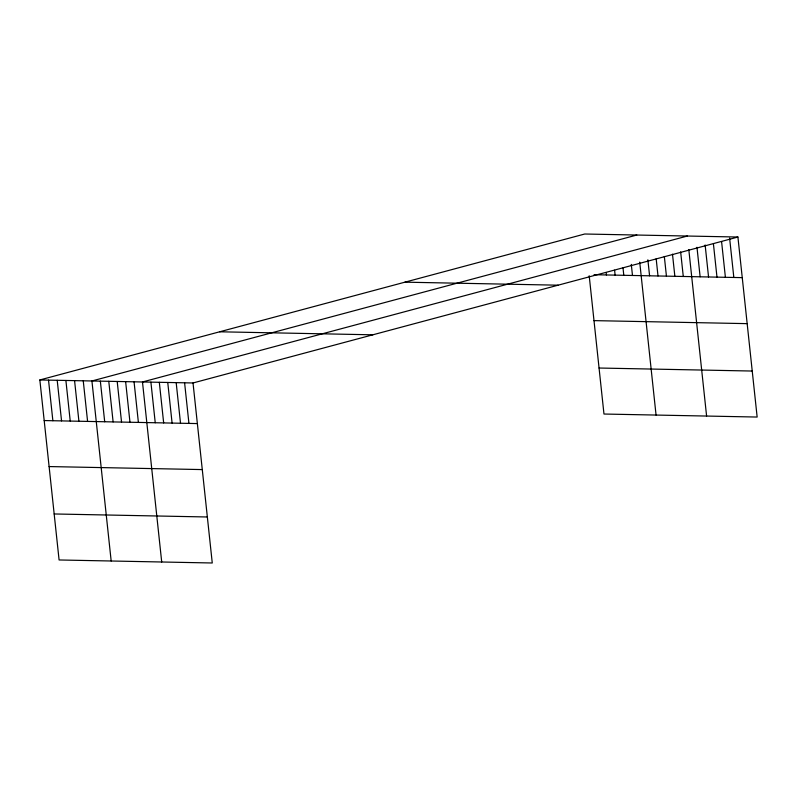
<?xml version="1.0" encoding="UTF-8"?>
<svg xmlns="http://www.w3.org/2000/svg" width="797" height="797" viewBox="0 0 797 797"><rect width="100%" height="100%" fill="white"/><g stroke="black" fill="none" stroke-linecap="round" stroke-linejoin="round"><path stroke-width="1.2" d="M737.912 237.028L193.023 382.968L212.261 562.991L59.088 559.972L39.85 379.95L584.739 234.009L737.912 237.028L757.15 417.05L603.977 414.032L589.202 275.762M636.813 235.035L91.924 380.976L111.172 560.998M687.363 236.032L142.474 381.972L161.711 561.995M594.034 274.716L742.246 277.635M404.926 282.168L558.099 285.187M593.994 320.623L747.168 323.642M219.663 331.791L372.837 334.81M599.065 368.025L752.229 371.043M39.85 379.95L193.023 382.968M44.194 420.557L197.357 423.576M49.105 466.564L202.279 469.582M54.176 513.965L207.34 516.984M729.614 238.094L733.828 277.476M721.584 241.621L725.4 277.306M713.425 243.912L716.981 277.137M705.136 244.978L708.553 276.977M696.976 247.279L700.125 276.808M688.807 249.571L706.6 416.054M680.648 251.862L683.278 276.479M672.489 254.163L674.86 276.31M664.329 256.455L666.431 276.141M656.17 258.746L658.003 275.971M647.871 259.812L649.585 275.812M639.712 262.103L656.061 415.058M631.294 264.395L632.479 275.473M623.005 267.922L623.802 275.304M614.597 270.203L615.115 275.134M606.178 272.494L606.437 274.955M184.595 382.809L188.939 423.416M176.177 382.64L180.511 423.247M167.749 382.47L172.092 423.077M159.32 382.311L163.664 422.918M150.902 382.142L155.236 422.749M134.055 381.803L138.389 422.41M125.627 381.643L129.971 422.251M117.199 381.474L121.542 422.081M108.781 381.305L113.114 421.912M100.352 381.145L104.696 421.752M83.247 380.807L87.59 421.414M74.569 380.637L78.913 421.244M65.892 380.468L70.226 421.065M57.205 380.289L61.548 420.896M48.527 380.119L52.871 420.726"/></g></svg>
